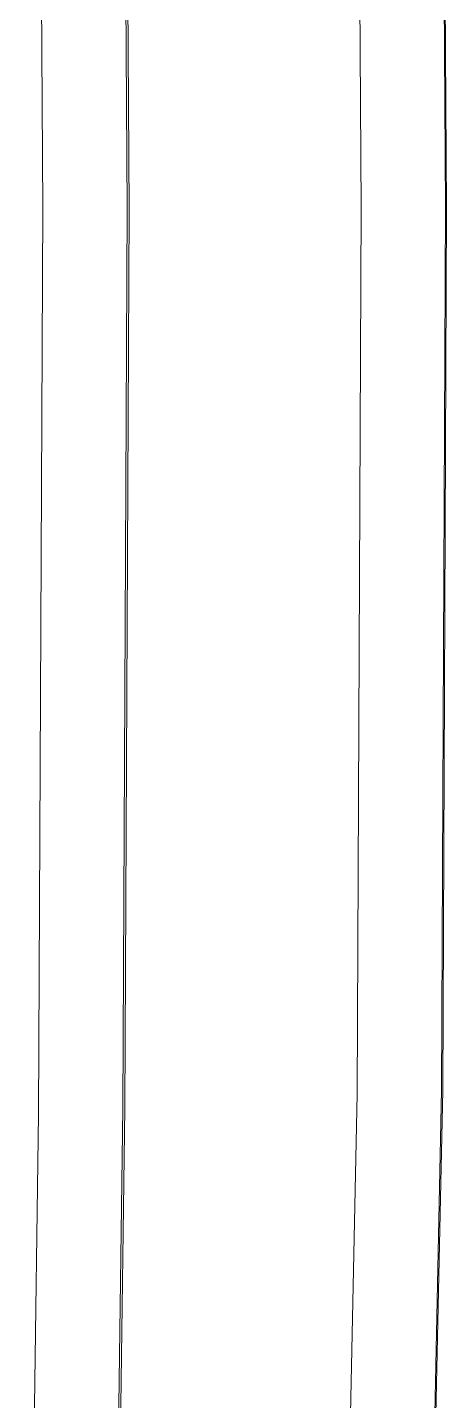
# Model space of a CAD drawing. Header units: millimetres. Extents: x 1010 to 1494, y -119 to 564.
# Drawn here: x 1310.942 to 1311.14, y 442.594 to 443.242 of the extents above; entities that cross this region are included whole.
import ezdxf

# ---------------------------------------------------------------- set-up
doc = ezdxf.new("R2010")
doc.units = ezdxf.units.MM
doc.layers.get('0').update_dxf_attribs({"lineweight": 9})
doc.layers.add('Edges', color=7, linetype='Continuous', lineweight=9)

# ---------------------------------------------------------------- blocks, each defined once
blk = doc.blocks.new('chevy tahoe pl')
at = {"layer": 'Edges'}
for p, q in [((171.472, 71.997), (157.7, 72.181)), ((186.57, 71.923), (171.472, 71.997)), ((201.598, 72.026), (186.57, 71.923)), ((157.831, 70.774), (171.577, 70.593)), ((171.573, 70.561), (157.84, 70.747)), ((186.55, 70.486), (171.573, 70.561)), ((171.577, 70.593), (186.562, 70.519)), ((201.528, 70.589), (186.55, 70.486)), ((186.562, 70.519), (201.539, 70.622)), ((171.816, 66.688), (158.219, 66.972)), ((186.58, 66.623), (171.816, 66.688)), ((201.426, 66.718), (186.58, 66.623)), ((158.308, 65.563), (171.876, 65.281)), ((171.873, 65.263), (158.317, 65.545)), ((186.576, 65.2), (171.873, 65.263)), ((171.876, 65.281), (186.589, 65.218)), ((201.388, 65.294), (186.576, 65.2)), ((186.589, 65.218), (201.401, 65.311))]:
    blk.add_line(p, q, dxfattribs=at)

msp = doc.modelspace()

# ---------------------------------------------------------------- block references
at = {"xscale": 0.02833922161548831, "yscale": 0.02833922161548831, "zscale": 0.02833922161548831, "rotation": 90}
msp.add_blockref('chevy tahoe pl', (1312.98741, 437.86952), dxfattribs=at)

doc.saveas('drawing.dxf')
